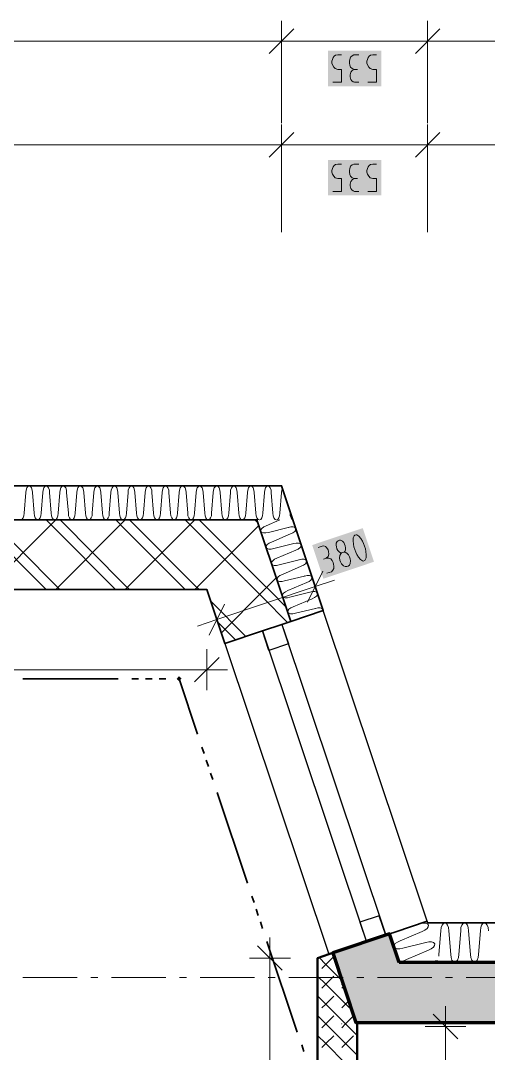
# Model space of a CAD drawing. Header units: millimetres. Extents: x 0 to 594, y 0 to 420.
# Drawn here: x 134.11 to 149.81, y 312.58 to 347.21 of the extents above; entities that cross this region are included whole.
import ezdxf

# ---------------------------------------------------------------- set-up
doc = ezdxf.new("R2010")
doc.units = ezdxf.units.MM
doc.header["$LTSCALE"] = 8
for name, color, linetype in [('PDF_Koty delkove', 7, 'Continuous'), ('PDF_Okna', 7, 'Continuous'), ('PDF_Osy hlavni', 7, 'Continuous'), ('PDF_Pozarni useky', 7, 'Continuous'), ('PDF_Pricky zdene', 7, 'Continuous'), ('PDF_Steny obvodove nosne', 7, 'Continuous'), ('PDF_Steny sendvic', 7, 'Continuous'), ('PDF_Zatepleni', 7, 'Continuous')]:
    doc.layers.add(name, color=color, linetype=linetype)

msp = doc.modelspace()

# ---------------------------------------------------------------- linework, layer by layer
at = {"layer": 'PDF_Koty delkove', "lineweight": 18}
for points in [[(142.87, 347.209), (142.87, 346.523), (142.87, 345.836)], [(147.775, 347.209), (147.775, 346.523), (147.775, 345.836)], [(143.282, 346.935), (142.458, 346.11)], [(148.187, 346.935), (147.363, 346.11)], [(175.086, 346.523), (152.828, 346.523), (147.775, 346.523), (142.87, 346.523), (109.188, 346.523), (95.862, 346.523)], [(142.87, 346.523), (142.87, 346.202), (142.87, 343.775)], [(147.775, 346.523), (147.775, 346.202), (147.775, 343.775)], [(144.588, 345.149), (144.882, 345.149), (144.882, 345.576), (144.759, 345.576), (144.674, 345.607), (144.625, 345.652), (144.577, 345.728), (144.564, 345.789), (144.564, 345.85), (144.577, 345.912), (144.601, 345.972), (144.638, 346.018), (144.686, 346.049), (144.759, 346.065), (144.882, 346.065)], [(145.237, 346.033), (145.188, 345.988), (145.164, 345.912), (145.151, 345.85), (145.151, 345.789), (145.164, 345.713), (145.188, 345.652), (145.237, 345.607), (145.322, 345.576)], [(145.469, 346.065), (145.298, 346.065), (145.237, 346.033)], [(145.763, 345.149), (146.056, 345.149), (146.056, 345.576), (145.934, 345.576), (145.849, 345.607), (145.799, 345.652), (145.751, 345.728), (145.738, 345.789), (145.738, 345.85), (145.751, 345.912), (145.775, 345.972), (145.812, 346.018), (145.86, 346.049), (145.934, 346.065), (146.056, 346.065)], [(145.469, 345.149), (145.322, 345.149), (145.273, 345.163), (145.225, 345.195), (145.2, 345.24), (145.176, 345.331), (145.176, 345.392), (145.2, 345.484), (145.249, 345.545), (145.322, 345.576), (145.42, 345.576)], [(142.87, 343.729), (142.87, 343.042), (142.87, 342.355)], [(147.775, 343.729), (147.775, 343.042), (147.775, 342.355)], [(143.282, 343.454), (142.458, 342.63)], [(148.187, 343.454), (147.363, 342.63)], [(95.862, 343.042), (100.808, 343.042), (109.188, 343.042), (142.87, 343.042), (147.775, 343.042), (153.746, 343.042), (164.852, 343.042), (170.232, 343.042), (170.26, 343.042), (170.896, 343.042), (175.086, 343.042), (175.773, 343.042)], [(142.87, 343.042), (142.87, 342.622), (142.87, 342.614), (142.87, 342.538), (142.87, 340.111)], [(147.775, 343.042), (147.775, 342.608), (147.775, 342.602), (147.775, 342.538), (147.775, 340.111)], [(144.564, 342.187), (144.577, 342.248), (144.601, 342.309), (144.638, 342.354), (144.686, 342.386), (144.759, 342.401), (144.882, 342.401)], [(144.588, 341.485), (144.882, 341.485), (144.882, 341.912), (144.759, 341.912), (144.674, 341.943), (144.625, 341.989), (144.577, 342.065), (144.564, 342.125), (144.564, 342.187)], [(145.469, 342.401), (145.298, 342.401), (145.237, 342.37), (145.188, 342.324), (145.164, 342.248), (145.151, 342.187), (145.151, 342.125), (145.164, 342.049), (145.188, 341.989), (145.237, 341.943), (145.322, 341.912)], [(145.763, 341.485), (146.056, 341.485), (146.056, 341.912), (145.934, 341.912), (145.849, 341.943), (145.799, 341.989), (145.751, 342.065), (145.738, 342.125), (145.738, 342.187), (145.751, 342.248), (145.775, 342.309), (145.812, 342.354), (145.86, 342.386), (145.934, 342.401), (146.056, 342.401)], [(145.469, 341.485), (145.322, 341.485), (145.273, 341.5), (145.225, 341.531), (145.2, 341.577), (145.176, 341.667), (145.176, 341.729), (145.2, 341.82), (145.249, 341.882), (145.322, 341.912), (145.42, 341.912)], [(144.881, 329.357), (144.853, 329.364), (144.804, 329.396), (144.761, 329.445), (144.73, 329.5), (144.711, 329.558), (144.703, 329.619), (144.707, 329.685), (144.739, 329.744), (144.769, 329.77), (144.815, 329.785), (144.854, 329.783), (144.916, 329.755), (144.958, 329.704), (144.989, 329.651), (145.009, 329.593), (145.016, 329.531), (145.012, 329.466), (144.992, 329.411), (144.974, 329.388)], [(144.096, 329.544), (144.235, 329.591), (144.287, 329.593), (144.342, 329.578), (144.381, 329.543), (144.432, 329.465), (144.452, 329.406), (144.458, 329.312), (144.431, 329.238), (144.371, 329.186), (144.278, 329.155)], [(144.387, 328.676), (144.549, 328.73), (144.597, 328.779), (144.629, 328.838), (144.628, 328.918), (144.62, 328.98), (144.601, 329.038), (144.565, 329.106), (144.523, 329.156), (144.461, 329.184), (144.371, 329.186)], [(143.742, 327.708), (144.262, 328.751)], [(144.22, 327.578), (144.002, 328.229), (143.784, 328.881)], [(144.653, 328.447), (144.002, 328.229), (144.874, 325.624)], [(140.701, 327.125), (144.002, 328.229)], [(140.441, 326.603), (140.961, 327.646)], [(140.919, 326.473), (140.701, 327.125), (140.483, 327.776)], [(140.05, 326.907), (140.701, 327.125), (141.574, 324.519)], [(140.365, 326.13), (140.365, 325.443), (140.365, 324.756)], [(140.777, 325.855), (139.953, 325.031)], [(140.365, 325.443), (126.678, 325.443), (112.577, 325.443), (109.188, 325.443)], [(140.365, 325.443), (141.052, 325.443)], [(142.481, 263.835), (142.481, 265.163), (142.481, 294.013), (142.481, 315.774), (142.481, 316.461)], [(142.893, 315.362), (142.068, 316.186)], [(143.167, 315.774), (142.481, 315.774), (141.794, 315.774)], [(148.374, 313.476), (148.374, 314.162)], [(148.786, 313.063), (147.962, 313.888)], [(149.061, 313.476), (148.374, 313.476), (147.687, 313.476)], [(148.374, 294.013), (148.374, 296.486), (148.374, 297.138), (148.374, 303.764), (148.374, 313.476)]]:
    msp.add_lwpolyline(points, dxfattribs=at)
for points in [[(145.685, 329.498), (145.627, 329.671), (145.586, 329.753), (145.529, 329.847), (145.465, 329.923), (145.4, 329.965), (145.372, 329.971), (145.326, 329.956), (145.307, 329.934), (145.28, 329.861), (145.275, 329.762), (145.285, 329.653), (145.302, 329.563), (145.36, 329.389), (145.401, 329.306), (145.459, 329.212), (145.523, 329.137), (145.588, 329.094), (145.616, 329.087), (145.662, 329.103), (145.681, 329.125), (145.708, 329.199), (145.713, 329.298), (145.702, 329.407)], [(145.177, 329.166), (145.157, 329.224), (145.121, 329.293), (145.063, 329.353), (145.002, 329.381), (144.974, 329.388), (144.881, 329.357), (144.863, 329.334), (144.831, 329.275), (144.82, 329.192), (144.832, 329.116), (144.852, 329.057), (144.888, 328.989), (144.947, 328.928), (145.008, 328.9), (145.06, 328.901), (145.106, 328.916), (145.147, 328.947), (145.179, 329.006), (145.189, 329.09)]]:
    msp.add_lwpolyline(points, close=True, dxfattribs=at)
at = {"layer": 'PDF_Koty delkove', "color": 7, "lineweight": 18, "true_color": 0xffffff, "transparency": 33554559}
for points in [[(146.219, 346.202), (144.427, 346.202), (146.219, 345.011), (144.427, 345.011)], [(146.219, 342.538), (144.427, 342.538), (146.219, 341.348), (144.427, 341.348)], [(144.276, 328.494), (145.975, 329.063), (143.899, 329.623), (145.597, 330.192)]]:
    msp.add_solid(points, dxfattribs=at)
at = {"layer": 'PDF_Okna', "lineweight": 25}
for points in [[(147.759, 317.005), (144.27, 327.427)], [(142.881, 326.962), (146.369, 316.539)], [(142.229, 326.744), (145.718, 316.321)], [(140.97, 326.322), (144.459, 315.9)]]:
    msp.add_lwpolyline(points, dxfattribs=at)
for points in [[(142.881, 326.962), (143.099, 326.31), (142.448, 326.092), (142.229, 326.744)], [(146.369, 316.539), (146.151, 317.191), (145.5, 316.973), (145.718, 316.321)]]:
    msp.add_lwpolyline(points, close=True, dxfattribs=at)
at = {"layer": 'PDF_Osy hlavni', "lineweight": 18}
for points in [[(136.013, 315.124), (134.181, 315.124)], [(136.699, 315.124), (136.471, 315.124)], [(138.989, 315.124), (137.157, 315.124)], [(139.676, 315.124), (139.447, 315.124)], [(141.966, 315.124), (140.134, 315.124)], [(142.653, 315.124), (142.424, 315.124)], [(144.942, 315.124), (143.111, 315.124)], [(145.629, 315.124), (145.4, 315.124)], [(147.919, 315.124), (146.087, 315.124)], [(148.606, 315.124), (148.377, 315.124)], [(150.896, 315.124), (149.064, 315.124)]]:
    msp.add_lwpolyline(points, dxfattribs=at)
at = {"layer": 'PDF_Pozarni useky', "lineweight": 35}
for points in [[(137.386, 325.142), (134.181, 325.142)], [(138.073, 325.142), (137.844, 325.142)], [(138.531, 325.142), (138.302, 325.142)], [(138.989, 325.142), (138.76, 325.142)], [(140.054, 323.279), (139.43, 325.142)], [(140.272, 322.628), (140.2, 322.845)], [(140.418, 322.194), (140.345, 322.411)], [(140.563, 321.76), (140.491, 321.977)], [(141.727, 318.286), (140.709, 321.325)], [(141.946, 317.634), (141.873, 317.852)], [(142.091, 317.2), (142.018, 317.417)], [(142.236, 316.766), (142.164, 316.983)], [(143.4, 313.292), (142.382, 316.332)], [(143.619, 312.641), (143.546, 312.858)]]:
    msp.add_lwpolyline(points, dxfattribs=at)
at = {"layer": 'PDF_Pozarni useky', "lineweight": 35, "transparency": 33554559}
for points in [[(139.51, 325.142), (139.43, 325.062), (139.43, 325.222), (139.35, 325.142)], [(139.456, 325.066), (139.354, 325.116), (139.506, 325.167), (139.405, 325.218)]]:
    msp.add_solid(points, dxfattribs=at)
at = {"layer": 'PDF_Pricky zdene', "lineweight": 50}
msp.add_lwpolyline([(145.411, 296.486), (145.411, 313.487), (145.411, 313.613), (145.369, 313.613), (144.589, 315.943), (144.459, 315.9), (144.083, 315.774), (144.083, 296.486)], close=True, dxfattribs=at)
at = {"layer": 'PDF_Pricky zdene', "lineweight": 9}
for points in [[(144.899, 315.019), (144.358, 315.559), (144.128, 315.789)], [(144.225, 315.426), (144.358, 315.559)], [(144.358, 315.559), (144.624, 315.825)], [(145.233, 314.021), (144.358, 314.895), (144.083, 315.17)], [(144.225, 314.762), (144.358, 314.895), (144.624, 315.161)], [(144.889, 314.762), (144.961, 314.834)], [(145.411, 313.178), (145.022, 313.567), (144.358, 314.231), (144.083, 314.506)], [(144.358, 314.231), (144.624, 314.497)], [(144.225, 314.098), (144.358, 314.231)], [(144.889, 314.098), (145.127, 314.336)], [(145.411, 312.514), (144.358, 313.567), (144.083, 313.842)], [(144.225, 313.434), (144.358, 313.567), (144.624, 313.833)], [(144.889, 313.434), (145.022, 313.567), (145.288, 313.833)], [(144.889, 312.106), (145.022, 312.239), (144.358, 312.903), (144.083, 313.178)], [(144.358, 312.903), (144.624, 313.169)], [(144.889, 312.77), (145.288, 313.169)], [(144.225, 312.77), (144.358, 312.903)]]:
    msp.add_lwpolyline(points, dxfattribs=at)
at = {"layer": 'PDF_Pricky zdene', "lineweight": 9, "transparency": 33554559}
for points in [[(144.358, 314.875), (144.337, 314.895), (144.379, 314.895), (144.358, 314.916)], [(144.889, 314.877), (144.869, 314.898), (144.91, 314.898), (144.889, 314.918)], [(144.358, 313.547), (144.337, 313.567), (144.379, 313.567), (144.358, 313.588)], [(144.889, 313.549), (144.869, 313.57), (144.91, 313.57), (144.889, 313.59)]]:
    msp.add_solid(points, dxfattribs=at)
at = {"layer": 'PDF_Steny obvodove nosne', "lineweight": 70}
for points in [[(146.819, 315.628), (146.5, 316.583), (144.589, 315.943), (145.369, 313.613), (145.411, 313.613), (147.494, 313.613)], [(147.494, 313.613), (153.746, 313.613), (153.746, 315.628), (148.22, 315.628), (146.819, 315.628)]]:
    msp.add_lwpolyline(points, dxfattribs=at)
at = {"layer": 'PDF_Steny obvodove nosne', "color": 9, "lineweight": 9, "true_color": 0xc0c0c0, "transparency": 33554559}
for points in [[(144.589, 315.943), (145.369, 313.613), (146.5, 316.583), (147.494, 313.613)], [(147.494, 313.613), (153.746, 313.613), (146.819, 315.628), (153.746, 315.628)]]:
    msp.add_solid(points, dxfattribs=at)
at = {"layer": 'PDF_Steny sendvic', "lineweight": 35}
for points in [[(112.531, 330.465), (142.046, 330.465), (142.828, 328.13), (143.185, 327.063), (144.27, 327.427), (143.253, 330.465), (142.87, 331.61), (112.531, 331.61)], [(142.828, 328.13), (142.046, 330.465), (112.531, 330.465), (112.531, 330.282), (112.531, 328.13), (112.577, 328.13), (140.365, 328.13), (140.97, 326.322)], [(143.185, 327.063), (142.828, 328.13)], [(143.185, 327.063), (142.881, 326.962), (142.229, 326.744), (140.97, 326.322)]]:
    msp.add_lwpolyline(points, dxfattribs=at)
at = {"layer": 'PDF_Steny sendvic', "lineweight": 9}
for points in [[(134.292, 331.469), (134.283, 331.381)], [(134.398, 331.61), (134.354, 331.592), (134.317, 331.543), (134.292, 331.469)], [(134.512, 331.381), (134.504, 331.469), (134.479, 331.543), (134.442, 331.592), (134.398, 331.61)], [(134.97, 331.61), (134.926, 331.592), (134.889, 331.543), (134.865, 331.469), (134.856, 331.381)], [(135.085, 331.381), (135.076, 331.469), (135.051, 331.543), (135.014, 331.592), (134.97, 331.61)], [(135.543, 331.61), (135.499, 331.592), (135.462, 331.543), (135.437, 331.469), (135.428, 331.381)], [(135.657, 331.381), (135.649, 331.469), (135.624, 331.543), (135.587, 331.592), (135.543, 331.61)], [(136.115, 331.61), (136.071, 331.592), (136.034, 331.543), (136.009, 331.469), (136.001, 331.381)], [(136.23, 331.381), (136.221, 331.469), (136.196, 331.543), (136.159, 331.592), (136.115, 331.61)], [(136.688, 331.61), (136.644, 331.592), (136.607, 331.543), (136.582, 331.469), (136.573, 331.381)], [(136.802, 331.381), (136.793, 331.469), (136.769, 331.543), (136.731, 331.592), (136.688, 331.61)], [(137.26, 331.61), (137.216, 331.592), (137.179, 331.543), (137.154, 331.469), (137.145, 331.381)], [(137.374, 331.381), (137.366, 331.469), (137.341, 331.543), (137.304, 331.592), (137.26, 331.61)], [(137.832, 331.61), (137.789, 331.592), (137.751, 331.543), (137.727, 331.469), (137.718, 331.381)], [(137.947, 331.381), (137.938, 331.469), (137.913, 331.543), (137.876, 331.592), (137.832, 331.61)], [(138.405, 331.61), (138.361, 331.592), (138.324, 331.543), (138.299, 331.469), (138.29, 331.381)], [(138.519, 331.381), (138.511, 331.469), (138.486, 331.543), (138.449, 331.592), (138.405, 331.61)], [(138.977, 331.61), (138.933, 331.592), (138.896, 331.543), (138.872, 331.469), (138.863, 331.381)], [(139.092, 331.381), (139.083, 331.469), (139.058, 331.543), (139.021, 331.592), (138.977, 331.61)], [(139.55, 331.61), (139.506, 331.592), (139.469, 331.543), (139.444, 331.469), (139.435, 331.381)], [(139.664, 331.381), (139.655, 331.469), (139.631, 331.543), (139.593, 331.592), (139.55, 331.61)], [(140.122, 331.61), (140.078, 331.592), (140.041, 331.543), (140.016, 331.469), (140.008, 331.381)], [(140.237, 331.381), (140.228, 331.469), (140.203, 331.543), (140.166, 331.592), (140.122, 331.61)], [(140.695, 331.61), (140.651, 331.592), (140.614, 331.543), (140.589, 331.469), (140.58, 331.381)], [(140.809, 331.381), (140.8, 331.469), (140.775, 331.543), (140.738, 331.592), (140.695, 331.61)], [(141.267, 331.61), (141.223, 331.592), (141.186, 331.543), (141.161, 331.469), (141.152, 331.381)], [(141.381, 331.381), (141.373, 331.469), (141.348, 331.543), (141.311, 331.592), (141.267, 331.61)], [(141.796, 331.592), (141.758, 331.543), (141.734, 331.469), (141.725, 331.381)], [(141.839, 331.61), (141.796, 331.592)], [(141.954, 331.381), (141.945, 331.469), (141.92, 331.543), (141.883, 331.592), (141.839, 331.61)], [(142.412, 331.61), (142.368, 331.592), (142.331, 331.543), (142.306, 331.469), (142.297, 331.381)], [(142.526, 331.381), (142.518, 331.469), (142.493, 331.543), (142.456, 331.592), (142.412, 331.61)], [(142.898, 331.527), (142.878, 331.469), (142.87, 331.381)], [(134.227, 330.694), (134.283, 331.381)], [(134.512, 331.381), (134.569, 330.694), (134.578, 330.606), (134.603, 330.531), (134.64, 330.481), (134.672, 330.465)], [(134.799, 330.694), (134.856, 331.381)], [(135.085, 331.381), (135.141, 330.694), (135.15, 330.606), (135.175, 330.531), (135.212, 330.481), (135.244, 330.465)], [(135.372, 330.694), (135.428, 331.381)], [(135.657, 331.381), (135.714, 330.694)], [(135.841, 330.465), (135.873, 330.481), (135.91, 330.531), (135.935, 330.606), (135.944, 330.694), (136.001, 331.381)], [(136.23, 331.381), (136.286, 330.694)], [(136.516, 330.694), (136.573, 331.381)], [(136.802, 331.381), (136.859, 330.694)], [(136.986, 330.465), (137.018, 330.481), (137.055, 330.531), (137.08, 330.606), (137.089, 330.694), (137.145, 331.381)], [(137.374, 331.381), (137.431, 330.694)], [(137.661, 330.694), (137.718, 331.381)], [(137.947, 331.381), (138.004, 330.694)], [(138.131, 330.465), (138.163, 330.481), (138.2, 330.531), (138.225, 330.606), (138.234, 330.694), (138.29, 331.381)], [(138.519, 331.381), (138.576, 330.694)], [(138.806, 330.694), (138.863, 331.381)], [(139.092, 331.381), (139.148, 330.694)], [(139.276, 330.465), (139.307, 330.481), (139.345, 330.531), (139.37, 330.606), (139.379, 330.694), (139.435, 331.381)], [(139.664, 331.381), (139.721, 330.694)], [(139.951, 330.694), (140.008, 331.381)], [(140.237, 331.381), (140.293, 330.694)], [(140.523, 330.694), (140.58, 331.381)], [(140.809, 331.381), (140.866, 330.694)], [(141.096, 330.694), (141.152, 331.381)], [(141.381, 331.381), (141.438, 330.694)], [(141.668, 330.694), (141.725, 331.381)], [(141.954, 331.381), (142.011, 330.694)], [(142.241, 330.694), (142.297, 331.381)], [(142.526, 331.381), (142.583, 330.694)], [(142.813, 330.694), (142.87, 331.381)], [(143.148, 330.779), (143.155, 330.694)], [(132.955, 328.13), (135.245, 330.419), (135.291, 330.465)], [(135.433, 328.13), (135.245, 328.317), (133.143, 330.419), (133.097, 330.465)], [(134.124, 330.465), (134.156, 330.481), (134.193, 330.531), (134.218, 330.606), (134.227, 330.694)], [(134.227, 330.694), (134.227, 330.694)], [(134.696, 330.465), (134.728, 330.481), (134.765, 330.531), (134.79, 330.606), (134.799, 330.694)], [(134.799, 330.694), (134.799, 330.694)], [(135.011, 330.419), (134.966, 330.465)], [(135.245, 330.186), (135.011, 330.419)], [(135.269, 330.465), (135.301, 330.481), (135.338, 330.531), (135.363, 330.606), (135.372, 330.694)], [(135.291, 328.13), (137.581, 330.419), (137.626, 330.465)], [(135.372, 330.694), (135.372, 330.694)], [(137.768, 328.13), (137.581, 328.317), (135.479, 330.419), (135.433, 330.465)], [(135.714, 330.694), (135.723, 330.606), (135.748, 330.531), (135.785, 330.481), (135.817, 330.465)], [(135.944, 330.694), (135.944, 330.694)], [(136.286, 330.694), (136.295, 330.606), (136.32, 330.531), (136.357, 330.481), (136.389, 330.465)], [(136.413, 330.465), (136.445, 330.481), (136.483, 330.531), (136.508, 330.606), (136.516, 330.694)], [(136.516, 330.694), (136.516, 330.694)], [(136.859, 330.694), (136.867, 330.606), (136.892, 330.531), (136.93, 330.481), (136.962, 330.465)], [(137.089, 330.694), (137.089, 330.694)], [(137.347, 330.419), (137.301, 330.465)], [(137.581, 330.186), (137.347, 330.419)], [(137.431, 330.694), (137.44, 330.606), (137.465, 330.531), (137.502, 330.481), (137.534, 330.465)], [(137.558, 330.465), (137.59, 330.481), (137.628, 330.531), (137.653, 330.606), (137.661, 330.694)], [(137.626, 328.13), (139.916, 330.419), (139.962, 330.465)], [(137.661, 330.694), (137.661, 330.694)], [(140.104, 328.13), (139.916, 328.317), (137.814, 330.419), (137.768, 330.465)], [(138.004, 330.694), (138.012, 330.606), (138.037, 330.531), (138.075, 330.481), (138.107, 330.465)], [(138.234, 330.694), (138.234, 330.694)], [(138.576, 330.694), (138.585, 330.606), (138.61, 330.531), (138.647, 330.481), (138.679, 330.465)], [(138.703, 330.465), (138.735, 330.481), (138.772, 330.531), (138.797, 330.606), (138.806, 330.694)], [(138.806, 330.694), (138.806, 330.694)], [(139.148, 330.694), (139.157, 330.606), (139.182, 330.531), (139.219, 330.481), (139.251, 330.465)], [(139.379, 330.694), (139.379, 330.694)], [(139.683, 330.419), (139.637, 330.465)], [(139.916, 330.186), (139.683, 330.419)], [(139.721, 330.694), (139.73, 330.606), (139.755, 330.531), (139.792, 330.481), (139.824, 330.465)], [(139.848, 330.465), (139.88, 330.481), (139.917, 330.531), (139.942, 330.606)], [(139.942, 330.606), (139.951, 330.694)], [(139.951, 330.694), (139.951, 330.694)], [(142.439, 328.13), (142.252, 328.317), (140.15, 330.419), (140.104, 330.465)], [(140.293, 330.694), (140.302, 330.606), (140.327, 330.531), (140.364, 330.481), (140.396, 330.465)], [(140.42, 330.465), (140.452, 330.481), (140.49, 330.531), (140.515, 330.606), (140.523, 330.694)], [(140.523, 330.694), (140.523, 330.694)], [(140.866, 330.694), (140.874, 330.606), (140.899, 330.531), (140.937, 330.481), (140.969, 330.465)], [(140.993, 330.465), (141.025, 330.481), (141.062, 330.531), (141.087, 330.606), (141.096, 330.694)], [(141.096, 330.694), (141.096, 330.694)], [(141.438, 330.694), (141.447, 330.606), (141.472, 330.531), (141.509, 330.481), (141.541, 330.465)], [(141.565, 330.465), (141.597, 330.481), (141.635, 330.531), (141.659, 330.606), (141.668, 330.694)], [(141.668, 330.694), (141.668, 330.694)], [(142.018, 330.419), (141.972, 330.465)], [(142.011, 330.694), (142.019, 330.606), (142.044, 330.531), (142.082, 330.481), (142.114, 330.465)], [(142.083, 330.354), (142.018, 330.419)], [(142.138, 330.465), (142.17, 330.481), (142.207, 330.531), (142.232, 330.606), (142.241, 330.694)], [(142.241, 330.694), (142.241, 330.694)], [(142.816, 330.465), (142.354, 330.267)], [(142.583, 330.694), (142.592, 330.606), (142.617, 330.531)], [(142.617, 330.531), (142.654, 330.481), (142.686, 330.465)], [(142.71, 330.465), (142.742, 330.481), (142.779, 330.531), (142.804, 330.606), (142.813, 330.694)], [(142.813, 330.694), (142.813, 330.694)], [(143.155, 330.694), (143.164, 330.606), (143.189, 330.531), (143.226, 330.481), (143.252, 330.468)], [(134.966, 328.13), (132.91, 330.186)], [(137.301, 328.13), (135.245, 330.186)], [(139.637, 328.13), (137.581, 330.186)], [(141.972, 328.13), (139.916, 330.186)], [(139.962, 328.13), (142.109, 330.277)], [(142.083, 330.356), (142.083, 330.357)], [(142.083, 330.357), (142.083, 330.357)], [(142.354, 330.267), (142.273, 330.231), (142.21, 330.183), (142.175, 330.132), (142.17, 330.097)], [(142.177, 330.074), (142.203, 330.049), (142.262, 330.029), (142.341, 330.029), (142.427, 330.049)], [(142.427, 330.049), (143.096, 330.213), (143.182, 330.233), (143.261, 330.233), (143.319, 330.213), (143.35, 330.177)], [(142.427, 330.049), (142.427, 330.049)], [(143.169, 329.996), (143.249, 330.032), (143.312, 330.079), (143.347, 330.13), (143.35, 330.177)], [(142.264, 329.814), (142.264, 329.814)], [(142.264, 329.814), (142.264, 329.814)], [(142.536, 329.724), (142.455, 329.688), (142.392, 329.64), (142.357, 329.589), (142.351, 329.554)], [(143.169, 329.996), (142.536, 329.724)], [(142.359, 329.531), (142.385, 329.506), (142.444, 329.486), (142.522, 329.486), (142.609, 329.506)], [(142.609, 329.506), (143.278, 329.67), (143.364, 329.69), (143.442, 329.69), (143.501, 329.67), (143.531, 329.634)], [(142.609, 329.506), (142.609, 329.506)], [(143.351, 329.453), (142.717, 329.181)], [(143.351, 329.453), (143.431, 329.489), (143.494, 329.536), (143.529, 329.587), (143.532, 329.634)], [(142.446, 329.271), (142.446, 329.271)], [(142.446, 329.271), (142.446, 329.271)], [(142.717, 329.181), (142.637, 329.145), (142.574, 329.098), (142.538, 329.046), (142.533, 329.011)], [(142.79, 328.963), (143.46, 329.127), (143.546, 329.147), (143.624, 329.147), (143.683, 329.128), (143.713, 329.092)], [(143.533, 328.91), (143.613, 328.946), (143.675, 328.993), (143.711, 329.044), (143.713, 329.091)], [(142.541, 328.988), (142.566, 328.963), (142.626, 328.943), (142.704, 328.943), (142.79, 328.963)], [(142.628, 328.728), (142.628, 328.728)], [(142.628, 328.728), (142.628, 328.728)], [(142.79, 328.963), (142.79, 328.963)], [(143.533, 328.91), (142.899, 328.638)], [(142.297, 328.13), (142.695, 328.527)], [(142.899, 328.638), (142.818, 328.602), (142.756, 328.555), (142.72, 328.504), (142.715, 328.468)], [(142.723, 328.445), (142.748, 328.42), (142.807, 328.401), (142.886, 328.401), (142.972, 328.42)], [(142.972, 328.42), (143.642, 328.585), (143.727, 328.604), (143.806, 328.604), (143.865, 328.585), (143.895, 328.549)], [(142.972, 328.42), (142.972, 328.42)], [(143.714, 328.367), (143.081, 328.096)], [(143.714, 328.367), (143.795, 328.404), (143.857, 328.451), (143.892, 328.502), (143.895, 328.548)], [(140.85, 326.682), (142.252, 328.084), (142.297, 328.13)], [(143.075, 327.027), (142.252, 327.85), (142.018, 328.084), (141.972, 328.13)], [(143.023, 327.545), (142.485, 328.084), (142.439, 328.13)], [(142.809, 328.185), (142.809, 328.186)], [(142.809, 328.185), (142.809, 328.185)], [(143.081, 328.096), (143, 328.059), (142.937, 328.012), (142.902, 327.961), (142.897, 327.925)], [(143.154, 327.877), (143.823, 328.042), (143.909, 328.061), (143.987, 328.061), (144.046, 328.042), (144.077, 328.006)], [(143.896, 327.825), (143.976, 327.861), (144.039, 327.908), (144.074, 327.959), (144.077, 328.005)], [(141.675, 326.558), (140.497, 327.737)], [(142.904, 327.903), (142.93, 327.877), (142.989, 327.858), (143.068, 327.858), (143.154, 327.877)], [(142.991, 327.642), (142.991, 327.643)], [(142.991, 327.642), (142.991, 327.642)], [(143.154, 327.877), (143.154, 327.877)], [(143.896, 327.825), (143.263, 327.553)], [(143.119, 327.469), (143.084, 327.418), (143.078, 327.382)], [(143.086, 327.36), (143.112, 327.334), (143.171, 327.315), (143.249, 327.315), (143.336, 327.335)], [(143.263, 327.553), (143.182, 327.517), (143.119, 327.469)], [(143.336, 327.335), (144.005, 327.499)], [(143.336, 327.335), (143.336, 327.335)], [(144.091, 327.519), (144.005, 327.499)], [(144.258, 327.464), (144.228, 327.499), (144.169, 327.519), (144.091, 327.519)], [(144.256, 327.422), (144.258, 327.463)], [(141.325, 326.441), (140.732, 327.035)], [(143.173, 327.099), (143.173, 327.1)], [(143.173, 327.1), (143.173, 327.1)]]:
    msp.add_lwpolyline(points, dxfattribs=at)
at = {"layer": 'PDF_Steny sendvic', "lineweight": 9, "transparency": 33554559}
for points in [[(134.283, 331.36), (134.263, 331.381), (134.304, 331.381), (134.283, 331.402)], [(134.856, 331.36), (134.835, 331.381), (134.876, 331.381), (134.856, 331.402)], [(135.428, 331.36), (135.408, 331.381), (135.449, 331.381), (135.428, 331.402)], [(136.001, 331.36), (135.98, 331.381), (136.021, 331.381), (136.001, 331.402)], [(136.573, 331.36), (136.552, 331.381), (136.594, 331.381), (136.573, 331.402)], [(137.145, 331.36), (137.125, 331.381), (137.166, 331.381), (137.145, 331.402)], [(137.718, 331.36), (137.697, 331.381), (137.739, 331.381), (137.718, 331.402)], [(138.29, 331.36), (138.27, 331.381), (138.311, 331.381), (138.29, 331.402)], [(138.863, 331.36), (138.842, 331.381), (138.883, 331.381), (138.863, 331.402)], [(139.435, 331.36), (139.415, 331.381), (139.456, 331.381), (139.435, 331.402)], [(140.008, 331.36), (139.987, 331.381), (140.028, 331.381), (140.008, 331.402)], [(140.58, 331.36), (140.559, 331.381), (140.601, 331.381), (140.58, 331.402)], [(141.152, 331.36), (141.132, 331.381), (141.173, 331.381), (141.152, 331.402)], [(141.725, 331.36), (141.704, 331.381), (141.746, 331.381), (141.725, 331.402)], [(142.297, 331.36), (142.277, 331.381), (142.318, 331.381), (142.297, 331.402)], [(142.87, 331.36), (142.849, 331.381), (142.89, 331.381), (142.87, 331.402)], [(135.245, 330.399), (135.224, 330.419), (135.266, 330.419), (135.245, 330.44)], [(137.581, 330.399), (137.56, 330.419), (137.601, 330.419), (137.581, 330.44)], [(139.916, 330.399), (139.895, 330.419), (139.937, 330.419), (139.916, 330.44)], [(143.096, 330.192), (143.076, 330.213), (143.117, 330.213), (143.096, 330.234)], [(143.278, 329.65), (143.258, 329.67), (143.299, 329.67), (143.278, 329.691)], [(143.46, 329.107), (143.439, 329.127), (143.48, 329.127), (143.46, 329.148)], [(143.642, 328.564), (143.621, 328.585), (143.662, 328.585), (143.642, 328.605)], [(142.252, 328.063), (142.231, 328.084), (142.272, 328.084), (142.252, 328.104)], [(143.823, 328.021), (143.803, 328.042), (143.844, 328.042), (143.823, 328.062)], [(144.005, 327.478), (143.984, 327.499), (144.026, 327.499), (144.005, 327.52)]]:
    msp.add_solid(points, dxfattribs=at)
at = {"layer": 'PDF_Zatepleni', "lineweight": 35}
for points in [[(147.775, 316.956), (147.759, 317.005), (146.673, 316.641), (146.5, 316.583), (146.819, 315.628), (148.22, 315.628)], [(148.22, 315.628), (153.746, 315.628), (153.746, 315.811), (153.746, 316.956), (147.775, 316.956)]]:
    msp.add_lwpolyline(points, dxfattribs=at)
at = {"layer": 'PDF_Zatepleni', "lineweight": 9}
for points in [[(147.801, 316.879), (147.766, 316.92), (147.698, 316.943), (147.607, 316.943), (147.508, 316.92)], [(148.302, 316.936), (148.259, 316.878), (148.23, 316.792), (148.22, 316.69)], [(148.353, 316.956), (148.302, 316.936)], [(148.486, 316.69), (148.475, 316.792), (148.447, 316.878), (148.404, 316.936), (148.353, 316.956)], [(149.017, 316.956), (148.966, 316.936), (148.923, 316.878), (148.894, 316.792), (148.884, 316.69)], [(149.15, 316.69), (149.139, 316.792), (149.111, 316.878), (149.068, 316.936), (149.017, 316.956)], [(149.681, 316.956), (149.63, 316.936), (149.587, 316.878), (149.558, 316.792), (149.548, 316.69)], [(149.814, 316.69), (149.803, 316.792), (149.775, 316.878), (149.732, 316.936), (149.681, 316.956)], [(146.643, 316.156), (146.649, 316.197), (146.69, 316.256), (146.763, 316.311), (146.857, 316.353), (147.592, 316.668), (147.685, 316.71), (147.757, 316.765), (147.798, 316.824), (147.801, 316.879)], [(148.154, 315.893), (148.22, 316.69)], [(148.486, 316.69), (148.551, 315.893)], [(148.818, 315.893), (148.884, 316.69)], [(149.15, 316.69), (149.215, 315.893)], [(149.482, 315.893), (149.548, 316.69)], [(146.542, 316.457), (146.542, 316.457), (146.542, 316.457)], [(146.652, 316.129), (146.682, 316.1), (146.75, 316.077), (146.841, 316.077), (146.942, 316.1), (147.718, 316.291), (147.818, 316.313), (147.908, 316.313), (147.977, 316.291), (148.012, 316.249)], [(146.903, 315.628), (146.974, 315.681), (147.068, 315.723), (147.802, 316.039), (147.895, 316.081), (147.968, 316.135), (148.009, 316.194), (148.012, 316.249)], [(146.942, 316.1), (146.942, 316.1)], [(148.149, 315.84), (148.154, 315.893)], [(148.154, 315.893), (148.154, 315.893)], [(148.551, 315.893), (148.561, 315.791), (148.59, 315.705), (148.634, 315.647), (148.671, 315.628)], [(148.699, 315.628), (148.736, 315.647), (148.779, 315.705), (148.808, 315.791), (148.818, 315.893)], [(148.818, 315.893), (148.818, 315.893)], [(149.215, 315.893), (149.225, 315.791), (149.254, 315.705), (149.298, 315.647), (149.335, 315.628)], [(149.363, 315.628), (149.4, 315.647), (149.443, 315.705), (149.472, 315.791), (149.482, 315.893)], [(149.482, 315.893), (149.482, 315.893)], [(146.753, 315.827), (146.753, 315.827), (146.753, 315.828)], [(147.794, 315.628), (147.929, 315.661), (148.028, 315.684), (148.119, 315.684), (148.187, 315.661), (148.216, 315.628)]]:
    msp.add_lwpolyline(points, dxfattribs=at)
at = {"layer": 'PDF_Zatepleni', "lineweight": 9, "transparency": 33554559}
for points in [[(147.507, 316.9), (147.492, 316.915), (147.528, 316.92), (147.523, 316.925)], [(148.22, 316.67), (148.199, 316.69), (148.241, 316.69), (148.22, 316.711)], [(148.884, 316.67), (148.863, 316.69), (148.904, 316.69), (148.884, 316.711)], [(149.548, 316.67), (149.527, 316.69), (149.569, 316.69), (149.548, 316.711)], [(147.718, 316.27), (147.697, 316.291), (147.739, 316.291), (147.718, 316.311)], [(147.929, 315.64), (147.908, 315.661), (147.949, 315.661), (147.929, 315.682)]]:
    msp.add_solid(points, dxfattribs=at)

doc.saveas('drawing.dxf')
